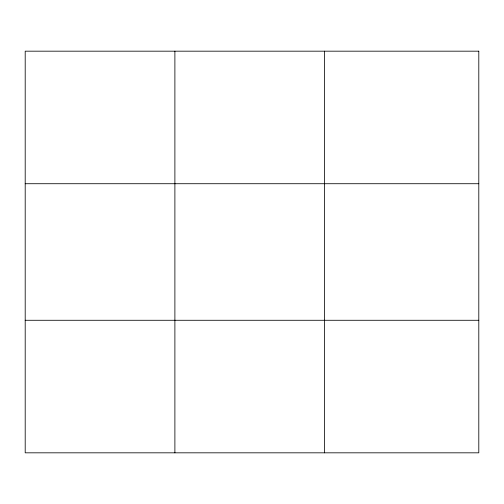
<?xml version="1.0" encoding="UTF-8"?>
<svg xmlns="http://www.w3.org/2000/svg" width="504" height="504" viewBox="0 0 504 504"><rect width="100%" height="100%" fill="white"/><g stroke="black" fill="none" stroke-linecap="round" stroke-linejoin="round"><path stroke-width="0.76" d="M174.888 452.825L174.888 51.175M324.576 452.825L324.576 51.175M25.2 183.721L478.8 183.721M25.2 320.279L478.8 320.279M478.8 51.175L478.8 452.825L25.2 452.825L25.2 51.175L478.8 51.175"/></g></svg>
